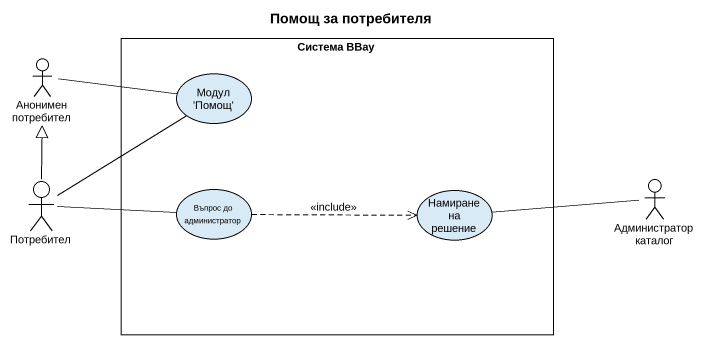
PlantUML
@startuml
title Помощ за потребителя
rectangle "Система BBay" as Система_BBay {
  usecase "Модул 'Помощ'" as Модул_Помощ
  usecase "Въпрос до администратор" as Въпрос_до_администратор
  usecase "Намиране на решение" as Намиране_на_решение
}
actor "Анонимен потребител" as Анонимен_потребител
actor Потребител
actor "Администратор каталог" as Администратор_каталог
Анонимен_потребител -right- Модул_Помощ
Потребител -up-|> Анонимен_потребител
Потребител -up- Модул_Помощ
Потребител -right- Въпрос_до_администратор
Въпрос_до_администратор .right.> Намиране_на_решение : <<include>>
Администратор_каталог -left- Намиране_на_решение
@enduml
